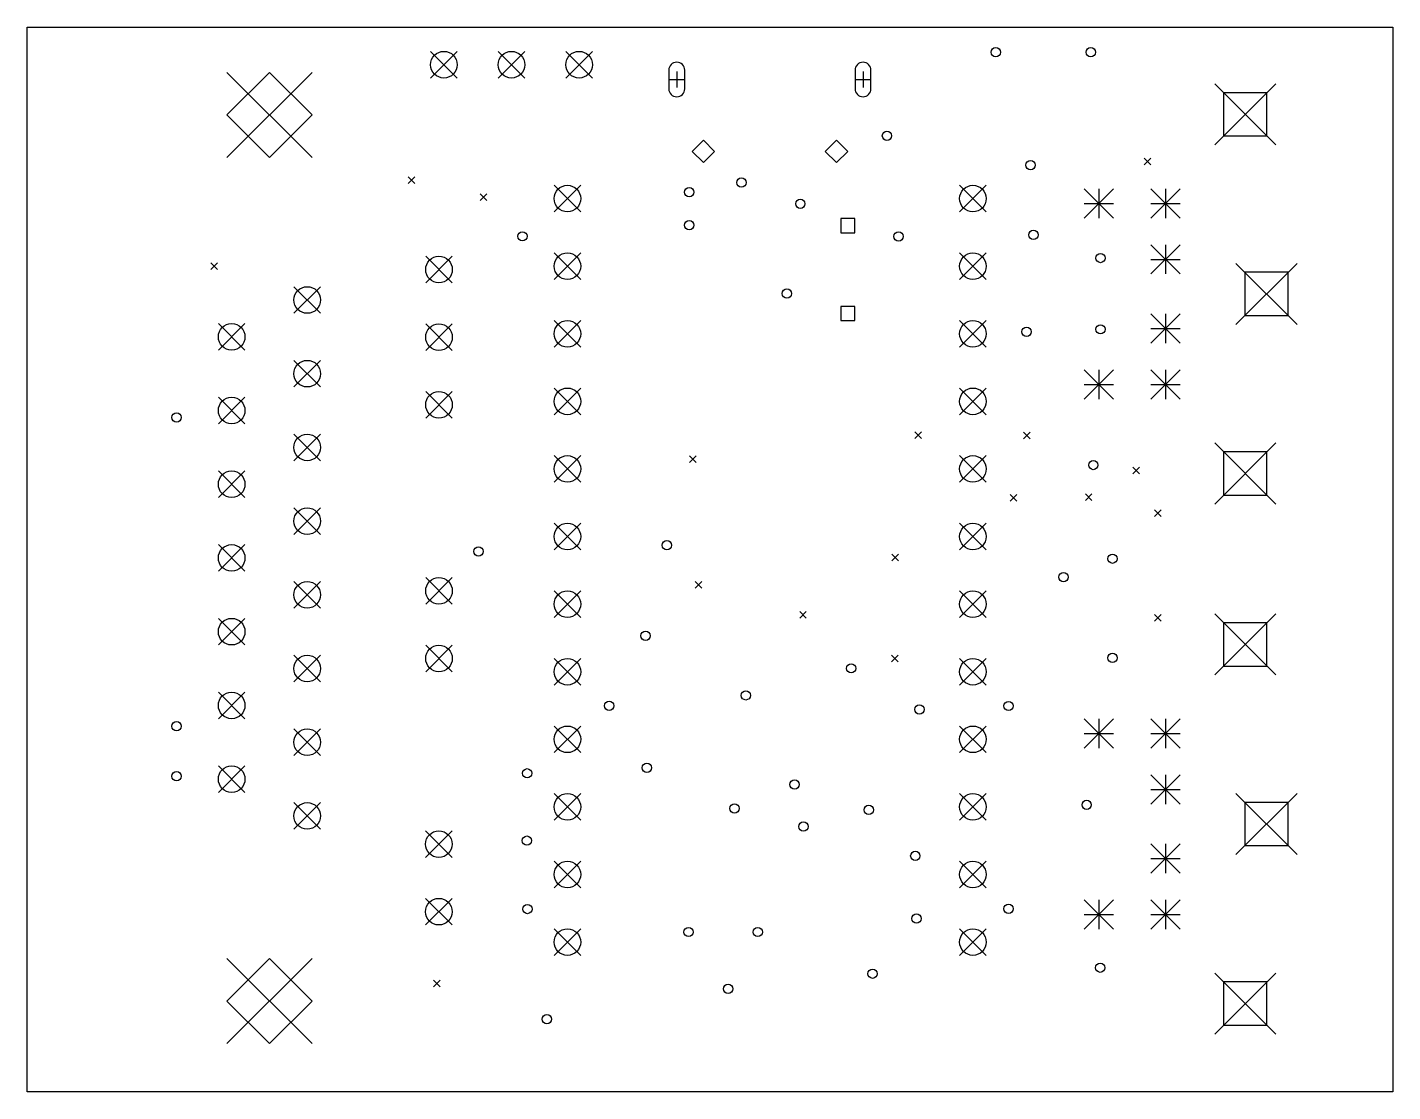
# Model space of a CAD drawing. Extents: x 84.3 to 150.9, y -107.9 to -38.1.
# Drawn here: x 86.4 to 137.7, y -78.1 to -38.1 of the extents above; entities that cross this region are included whole.
import ezdxf

# ---------------------------------------------------------------- set-up
doc = ezdxf.new("R2010")
doc.units = 0
doc.layers.add('BLACK', color=7, linetype='CONTINUOUS')

msp = doc.modelspace()

# ---------------------------------------------------------------- linework, layer by layer
at = {"layer": 'BLACK', "linetype": 'CONTINUOUS'}
for p, q in [((86.39, -78.14), (86.39, -38.14)), ((86.39, -38.14), (137.7, -38.14)), ((137.7, -38.14), (137.7, -78.14)), ((101.545, -39.0452), (102.545, -40.0452)), ((102.545, -39.0452), (101.545, -40.0452)), ((104.085, -39.0452), (105.085, -40.0452)), ((105.085, -39.0452), (104.085, -40.0452)), ((106.625, -39.0452), (107.625, -40.0452)), ((107.625, -39.0452), (106.625, -40.0452)), ((93.89, -39.8322), (97.09, -43.0322)), ((97.09, -39.8322), (93.89, -43.0322)), ((95.49, -39.8322), (93.89, -41.4322)), ((97.09, -41.4322), (95.49, -39.8322)), ((110.495, -39.7512), (110.495, -40.4512)), ((110.795, -39.8012), (110.795, -40.4012)), ((111.095, -40.4512), (111.095, -39.7512)), ((117.495, -39.7512), (117.495, -40.4512)), ((117.795, -39.8012), (117.795, -40.4012)), ((118.095, -40.4512), (118.095, -39.7512)), ((110.495, -40.1012), (111.095, -40.1012)), ((117.495, -40.1012), (118.095, -40.1012)), ((131.01, -40.26), (133.31, -42.56)), ((133.31, -40.26), (131.01, -42.56)), ((132.973, -40.5968), (131.347, -40.5968)), ((131.347, -40.5968), (131.347, -42.2232)), ((132.973, -42.2232), (132.973, -40.5968)), ((93.89, -41.4322), (95.49, -43.0322)), ((95.49, -43.0322), (97.09, -41.4322)), ((111.795, -42.3762), (111.37, -42.8012)), ((112.22, -42.8012), (111.795, -42.3762)), ((116.795, -42.3762), (116.37, -42.8012)), ((117.22, -42.8012), (116.795, -42.3762)), ((131.347, -42.2232), (132.973, -42.2232)), ((111.37, -42.8012), (111.795, -43.2262)), ((111.795, -43.2262), (112.22, -42.8012)), ((116.37, -42.8012), (116.795, -43.2262)), ((116.795, -43.2262), (117.22, -42.8012)), ((128.355, -43.055), (128.605, -43.305)), ((128.605, -43.055), (128.355, -43.305)), ((100.705, -43.765), (100.955, -44.015)), ((100.955, -43.765), (100.705, -44.015)), ((106.186, -44.0772), (107.186, -45.0772)), ((107.186, -44.0772), (106.186, -45.0772)), ((121.426, -44.0772), (122.426, -45.0772)), ((122.426, -44.0772), (121.426, -45.0772)), ((103.41, -44.4002), (103.66, -44.6502)), ((103.66, -44.4002), (103.41, -44.6502)), ((126.11, -44.21), (127.21, -45.31)), ((127.21, -44.21), (126.11, -45.31)), ((126.66, -44.21), (126.66, -45.31)), ((128.61, -44.21), (129.71, -45.31)), ((129.71, -44.21), (128.61, -45.31)), ((129.16, -44.21), (129.16, -45.31)), ((126.11, -44.76), (127.21, -44.76)), ((128.61, -44.76), (129.71, -44.76)), ((117.491, -45.3301), (116.96, -45.3301)), ((116.96, -45.3301), (116.96, -45.8604)), ((117.491, -45.8604), (117.491, -45.3301)), ((116.96, -45.8604), (117.491, -45.8604)), ((106.186, -46.6172), (107.186, -47.6172)), ((107.186, -46.6172), (106.186, -47.6172)), ((121.426, -46.6172), (122.426, -47.6172)), ((122.426, -46.6172), (121.426, -47.6172)), ((128.61, -46.31), (129.71, -47.41)), ((129.71, -46.31), (128.61, -47.41)), ((129.16, -46.31), (129.16, -47.41)), ((93.285, -46.995), (93.535, -47.245)), ((93.535, -46.995), (93.285, -47.245)), ((101.36, -46.7442), (102.36, -47.7442)), ((102.36, -46.7442), (101.36, -47.7442)), ((128.61, -46.86), (129.71, -46.86)), ((131.81, -47.01), (134.11, -49.31)), ((134.11, -47.01), (131.81, -49.31)), ((133.773, -47.3468), (132.147, -47.3468)), ((132.147, -47.3468), (132.147, -48.9732)), ((133.773, -48.9732), (133.773, -47.3468)), ((96.41, -47.8872), (97.41, -48.8872)), ((97.41, -47.8872), (96.41, -48.8872)), ((117.491, -48.6301), (116.96, -48.6301)), ((116.96, -48.6301), (116.96, -49.1604)), ((117.491, -49.1604), (117.491, -48.6301)), ((106.186, -49.1572), (107.186, -50.1572)), ((107.186, -49.1572), (106.186, -50.1572)), ((116.96, -49.1604), (117.491, -49.1604)), ((121.426, -49.1572), (122.426, -50.1572)), ((122.426, -49.1572), (121.426, -50.1572)), ((128.61, -48.91), (129.71, -50.01)), ((129.71, -48.91), (128.61, -50.01)), ((129.16, -48.91), (129.16, -50.01)), ((132.147, -48.9732), (133.773, -48.9732)), ((93.57, -49.2722), (94.57, -50.2722)), ((94.57, -49.2722), (93.57, -50.2722)), ((101.36, -49.2842), (102.36, -50.2842)), ((102.36, -49.2842), (101.36, -50.2842)), ((128.61, -49.46), (129.71, -49.46)), ((96.41, -50.6572), (97.41, -51.6572)), ((97.41, -50.6572), (96.41, -51.6572)), ((126.11, -51.01), (127.21, -52.11)), ((127.21, -51.01), (126.11, -52.11)), ((126.66, -51.01), (126.66, -52.11)), ((128.61, -51.01), (129.71, -52.11)), ((129.71, -51.01), (128.61, -52.11)), ((129.16, -51.01), (129.16, -52.11)), ((106.186, -51.6972), (107.186, -52.6972)), ((107.186, -51.6972), (106.186, -52.6972)), ((121.426, -51.6972), (122.426, -52.6972)), ((122.426, -51.6972), (121.426, -52.6972)), ((126.11, -51.56), (127.21, -51.56)), ((128.61, -51.56), (129.71, -51.56)), ((93.57, -52.0422), (94.57, -53.0422)), ((94.57, -52.0422), (93.57, -53.0422)), ((101.36, -51.8242), (102.36, -52.8242)), ((102.36, -51.8242), (101.36, -52.8242)), ((119.738, -53.3422), (119.988, -53.5922)), ((119.988, -53.3422), (119.738, -53.5922)), ((123.831, -53.3502), (124.081, -53.6002)), ((124.081, -53.3502), (123.831, -53.6002)), ((96.41, -53.4272), (97.41, -54.4272)), ((97.41, -53.4272), (96.41, -54.4272)), ((131.01, -53.76), (133.31, -56.06)), ((133.31, -53.76), (131.01, -56.06)), ((106.186, -54.2372), (107.186, -55.2372)), ((107.186, -54.2372), (106.186, -55.2372)), ((111.28, -54.2502), (111.53, -54.5002)), ((111.53, -54.2502), (111.28, -54.5002)), ((121.426, -54.2372), (122.426, -55.2372)), ((122.426, -54.2372), (121.426, -55.2372)), ((132.973, -54.0968), (131.347, -54.0968)), ((131.347, -54.0968), (131.347, -55.7232)), ((132.973, -55.7232), (132.973, -54.0968)), ((93.57, -54.8122), (94.57, -55.8122)), ((94.57, -54.8122), (93.57, -55.8122)), ((127.935, -54.675), (128.185, -54.925)), ((128.185, -54.675), (127.935, -54.925)), ((123.325, -55.7002), (123.575, -55.9502)), ((123.575, -55.7002), (123.325, -55.9502)), ((126.15, -55.6697), (126.4, -55.9197)), ((126.4, -55.6697), (126.15, -55.9197)), ((131.347, -55.7232), (132.973, -55.7232)), ((96.41, -56.1972), (97.41, -57.1972)), ((97.41, -56.1972), (96.41, -57.1972)), ((128.755, -56.275), (129.005, -56.525)), ((129.005, -56.275), (128.755, -56.525)), ((106.186, -56.7772), (107.186, -57.7772)), ((107.186, -56.7772), (106.186, -57.7772)), ((121.426, -56.7772), (122.426, -57.7772)), ((122.426, -56.7772), (121.426, -57.7772)), ((93.57, -57.5822), (94.57, -58.5822)), ((94.57, -57.5822), (93.57, -58.5822)), ((118.88, -57.9402), (119.13, -58.1902)), ((119.13, -57.9402), (118.88, -58.1902)), ((96.41, -58.9672), (97.41, -59.9672)), ((97.41, -58.9672), (96.41, -59.9672)), ((101.36, -58.8192), (102.36, -59.8192)), ((102.36, -58.8192), (101.36, -59.8192)), ((111.49, -58.9702), (111.74, -59.2202)), ((111.74, -58.9702), (111.49, -59.2202)), ((106.186, -59.3172), (107.186, -60.3172)), ((107.186, -59.3172), (106.186, -60.3172)), ((121.426, -59.3172), (122.426, -60.3172)), ((122.426, -59.3172), (121.426, -60.3172)), ((93.57, -60.3522), (94.57, -61.3522)), ((94.57, -60.3522), (93.57, -61.3522)), ((115.415, -60.1002), (115.665, -60.3502)), ((115.665, -60.1002), (115.415, -60.3502)), ((128.755, -60.205), (129.005, -60.455)), ((129.005, -60.205), (128.755, -60.455)), ((131.01, -60.18), (133.31, -62.48)), ((133.31, -60.18), (131.01, -62.48)), ((132.973, -60.5168), (131.347, -60.5168)), ((131.347, -60.5168), (131.347, -62.1432)), ((132.973, -62.1432), (132.973, -60.5168)), ((101.36, -61.3592), (102.36, -62.3592)), ((102.36, -61.3592), (101.36, -62.3592)), ((96.41, -61.7372), (97.41, -62.7372)), ((97.41, -61.7372), (96.41, -62.7372)), ((106.186, -61.8572), (107.186, -62.8572)), ((107.186, -61.8572), (106.186, -62.8572)), ((118.87, -61.7402), (119.12, -61.9902)), ((119.12, -61.7402), (118.87, -61.9902)), ((121.426, -61.8572), (122.426, -62.8572)), ((122.426, -61.8572), (121.426, -62.8572)), ((131.347, -62.1432), (132.973, -62.1432)), ((93.57, -63.1222), (94.57, -64.1222)), ((94.57, -63.1222), (93.57, -64.1222)), ((126.11, -64.13), (127.21, -65.23)), ((127.21, -64.13), (126.11, -65.23)), ((126.66, -64.13), (126.66, -65.23)), ((128.61, -64.13), (129.71, -65.23)), ((129.71, -64.13), (128.61, -65.23)), ((129.16, -64.13), (129.16, -65.23)), ((96.41, -64.5072), (97.41, -65.5072)), ((97.41, -64.5072), (96.41, -65.5072)), ((106.186, -64.3972), (107.186, -65.3972)), ((107.186, -64.3972), (106.186, -65.3972)), ((121.426, -64.3972), (122.426, -65.3972)), ((122.426, -64.3972), (121.426, -65.3972)), ((126.11, -64.68), (127.21, -64.68)), ((128.61, -64.68), (129.71, -64.68)), ((93.57, -65.8922), (94.57, -66.8922)), ((94.57, -65.8922), (93.57, -66.8922)), ((128.61, -66.23), (129.71, -67.33)), ((129.71, -66.23), (128.61, -67.33)), ((129.16, -66.23), (129.16, -67.33)), ((106.186, -66.9372), (107.186, -67.9372)), ((107.186, -66.9372), (106.186, -67.9372)), ((121.426, -66.9372), (122.426, -67.9372)), ((122.426, -66.9372), (121.426, -67.9372)), ((128.61, -66.78), (129.71, -66.78)), ((131.81, -66.93), (134.11, -69.23)), ((134.11, -66.93), (131.81, -69.23)), ((96.41, -67.2772), (97.41, -68.2772)), ((97.41, -67.2772), (96.41, -68.2772)), ((133.773, -67.2668), (132.147, -67.2668)), ((132.147, -67.2668), (132.147, -68.8932)), ((133.773, -68.8932), (133.773, -67.2668)), ((101.355, -68.3352), (102.355, -69.3352)), ((102.355, -68.3352), (101.355, -69.3352)), ((128.61, -68.83), (129.71, -69.93)), ((129.71, -68.83), (128.61, -69.93)), ((129.16, -68.83), (129.16, -69.93)), ((132.147, -68.8932), (133.773, -68.8932)), ((106.186, -69.4772), (107.186, -70.4772)), ((107.186, -69.4772), (106.186, -70.4772)), ((121.426, -69.4772), (122.426, -70.4772)), ((122.426, -69.4772), (121.426, -70.4772)), ((128.61, -69.38), (129.71, -69.38)), ((101.355, -70.8752), (102.355, -71.8752)), ((102.355, -70.8752), (101.355, -71.8752)), ((126.11, -70.93), (127.21, -72.03)), ((127.21, -70.93), (126.11, -72.03)), ((126.66, -70.93), (126.66, -72.03)), ((128.61, -70.93), (129.71, -72.03)), ((129.71, -70.93), (128.61, -72.03)), ((129.16, -70.93), (129.16, -72.03)), ((126.11, -71.48), (127.21, -71.48)), ((128.61, -71.48), (129.71, -71.48)), ((106.186, -72.0172), (107.186, -73.0172)), ((107.186, -72.0172), (106.186, -73.0172)), ((121.426, -72.0172), (122.426, -73.0172)), ((122.426, -72.0172), (121.426, -73.0172)), ((93.89, -73.1322), (97.09, -76.3322)), ((97.09, -73.1322), (93.89, -76.3322)), ((95.49, -73.1322), (93.89, -74.7322)), ((97.09, -74.7322), (95.49, -73.1322)), ((131.01, -73.68), (133.31, -75.98)), ((133.31, -73.68), (131.01, -75.98)), ((101.65, -73.9502), (101.9, -74.2002)), ((101.9, -73.9502), (101.65, -74.2002)), ((132.973, -74.0168), (131.347, -74.0168)), ((131.347, -74.0168), (131.347, -75.6432)), ((132.973, -75.6432), (132.973, -74.0168)), ((93.89, -74.7322), (95.49, -76.3322)), ((95.49, -76.3322), (97.09, -74.7322)), ((131.347, -75.6432), (132.973, -75.6432)), ((137.7, -78.14), (86.39, -78.14))]:
    msp.add_line(p, q, dxfattribs=at)
at = {"layer": 'BLACK'}
for centre, radius in [((122.785, -39.0752), 0.175), ((126.355, -39.0752), 0.175), ((102.045, -39.5452), 0.5), ((104.585, -39.5452), 0.5), ((107.125, -39.5452), 0.5), ((118.695, -42.2152), 0.175), ((124.09, -43.32), 0.175), ((106.686, -44.5772), 0.5), ((113.225, -43.9752), 0.175), ((121.926, -44.5772), 0.5), ((111.265, -44.3352), 0.175), ((115.44, -44.77), 0.175), ((111.265, -45.5752), 0.175), ((104.995, -45.9952), 0.175), ((119.13, -46), 0.175), ((124.2, -45.94), 0.175), ((106.686, -47.1172), 0.5), ((121.926, -47.1172), 0.5), ((126.72, -46.81), 0.175), ((101.86, -47.2442), 0.5), ((96.91, -48.3872), 0.5), ((114.935, -48.1452), 0.175), ((106.686, -49.6572), 0.5), ((121.926, -49.6572), 0.5), ((94.07, -49.7722), 0.5), ((101.86, -49.7842), 0.5), ((123.94, -49.58), 0.175), ((126.72, -49.49), 0.175), ((96.91, -51.1572), 0.5), ((106.686, -52.1972), 0.5), ((121.926, -52.1972), 0.5), ((94.07, -52.5422), 0.5), ((101.86, -52.3242), 0.5), ((92, -52.8), 0.175), ((96.91, -53.9272), 0.5), ((106.686, -54.7372), 0.5), ((121.926, -54.7372), 0.5), ((94.07, -55.3122), 0.5), ((126.45, -54.59), 0.175), ((96.91, -56.6972), 0.5), ((106.686, -57.2772), 0.5), ((121.926, -57.2772), 0.5), ((110.425, -57.6052), 0.175), ((94.07, -58.0822), 0.5), ((103.345, -57.8352), 0.175), ((127.17, -58.11), 0.175), ((96.91, -59.4672), 0.5), ((101.86, -59.3192), 0.5), ((125.33, -58.8), 0.175), ((106.686, -59.8172), 0.5), ((121.926, -59.8172), 0.5), ((94.07, -60.8522), 0.5), ((109.625, -61.0052), 0.175), ((101.86, -61.8592), 0.5), ((96.91, -62.2372), 0.5), ((106.686, -62.3572), 0.5), ((117.35, -62.23), 0.175), ((121.926, -62.3572), 0.5), ((127.17, -61.84), 0.175), ((113.392, -63.2462), 0.175), ((94.07, -63.6222), 0.5), ((108.255, -63.6352), 0.175), ((119.915, -63.7752), 0.175), ((123.265, -63.6452), 0.175), ((92, -64.4052), 0.175), ((96.91, -65.0072), 0.5), ((106.686, -64.8972), 0.5), ((121.926, -64.8972), 0.5), ((92, -66.2852), 0.175), ((94.07, -66.3922), 0.5), ((105.175, -66.1752), 0.175), ((109.675, -65.9652), 0.175), ((115.225, -66.5952), 0.175), ((106.686, -67.4372), 0.5), ((121.926, -67.4372), 0.5), ((126.2, -67.36), 0.175), ((96.91, -67.7772), 0.5), ((112.965, -67.4952), 0.175), ((118.01, -67.55), 0.175), ((115.555, -68.1752), 0.175), ((101.855, -68.8352), 0.5), ((105.165, -68.7052), 0.175), ((119.76, -69.28), 0.175), ((106.686, -69.9772), 0.5), ((121.926, -69.9772), 0.5), ((101.855, -71.3752), 0.5), ((105.185, -71.2752), 0.175), ((123.265, -71.2652), 0.175), ((119.805, -71.6352), 0.175), ((106.686, -72.5172), 0.5), ((111.24, -72.1387), 0.175), ((113.84, -72.1387), 0.175), ((121.926, -72.5172), 0.5), ((126.71, -73.48), 0.175), ((118.155, -73.7052), 0.175), ((112.725, -74.2752), 0.175), ((105.915, -75.4152), 0.175)]:
    msp.add_circle(centre, radius, dxfattribs=at)
for centre, start, end in [((110.795, -39.7512), 360, 540), ((117.795, -39.7512), 0, 180), ((110.795, -40.4512), 180, 360), ((117.795, -40.4512), 180, 360)]:
    msp.add_arc(centre, 0.3, start, end, dxfattribs=at)

doc.saveas('drawing.dxf')
